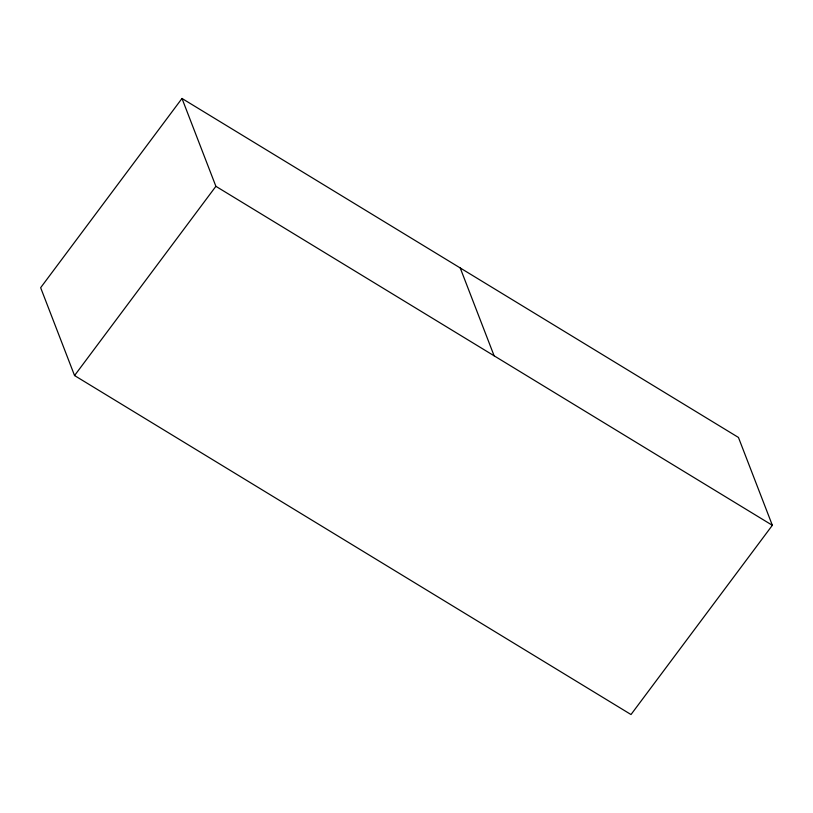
<?xml version="1.0" encoding="UTF-8"?>
<svg xmlns="http://www.w3.org/2000/svg" width="813" height="813" viewBox="0 0 813 813"><rect width="100%" height="100%" fill="white"/><g stroke="black" fill="none" stroke-linecap="round" stroke-linejoin="round"><path stroke-width="1.22" d="M181.99 98.464L40.65 287.7L74.552 375.555L631.01 714.536L772.35 525.3L738.448 437.445L181.99 98.464L215.892 186.319L772.35 525.3M74.552 375.555L215.892 186.319M460.219 267.955L494.121 355.809"/></g></svg>
